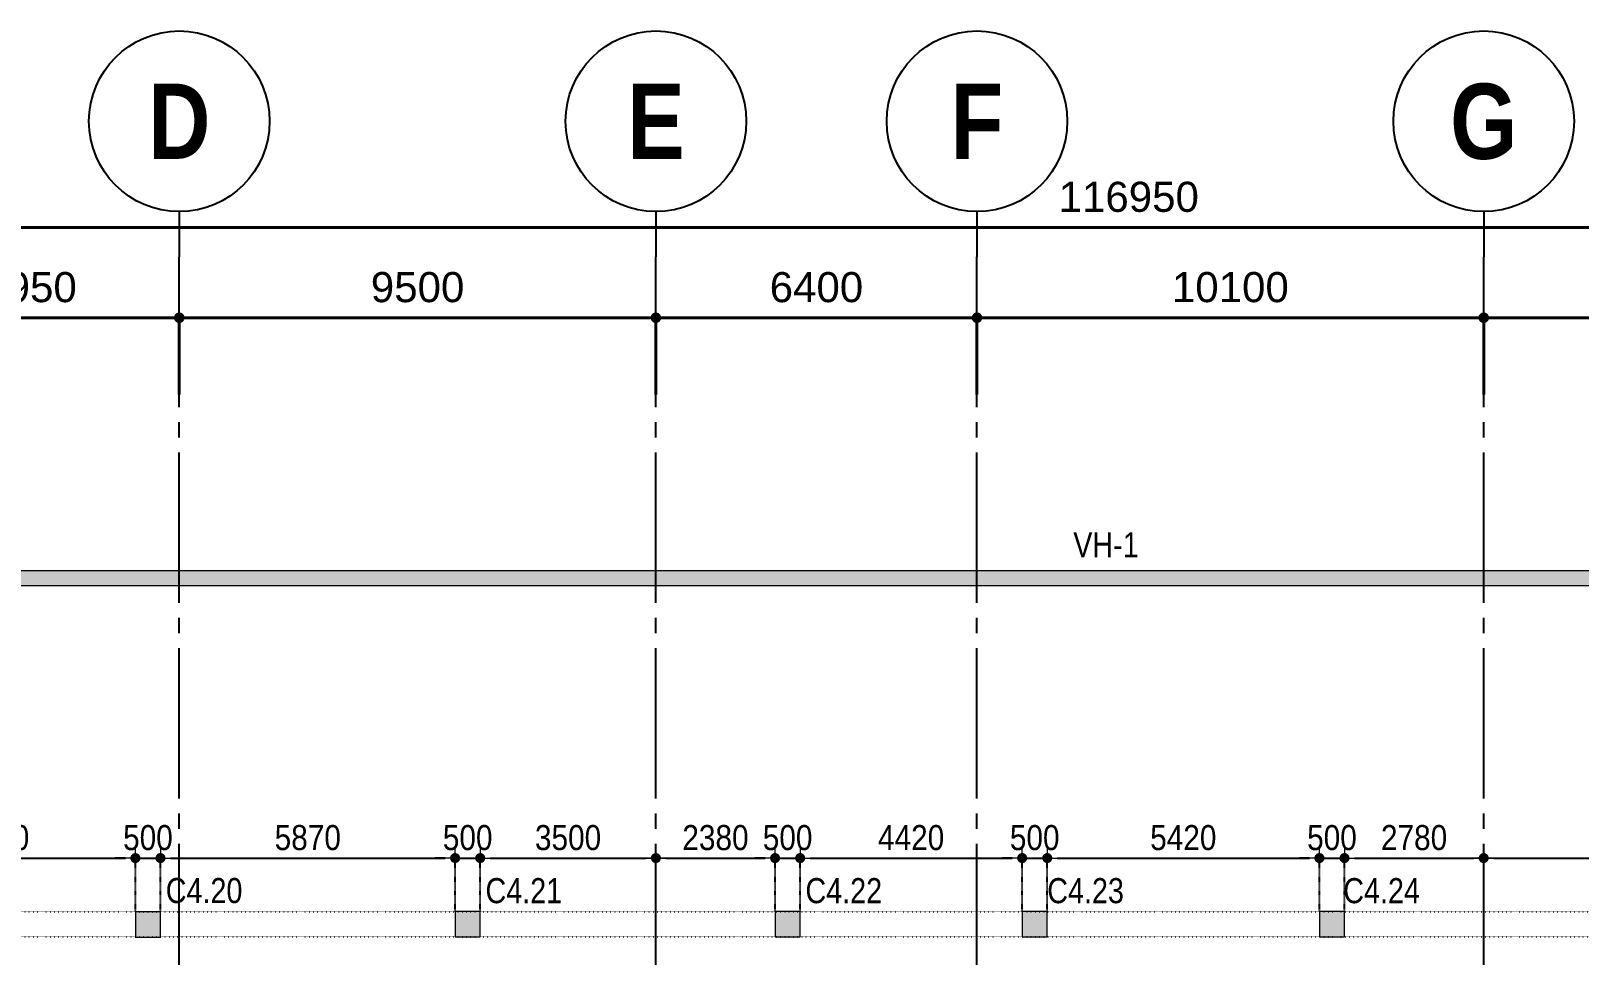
# Model space of a CAD drawing. Header units: millimetres. Extents: x -3973692 to -2843767, y 592734 to 838475.
# Drawn here: x -3922801 to -3891945, y 765715 to 784134 of the extents above; entities that cross this region are included whole.
import ezdxf
from ezdxf.enums import TextEntityAlignment as Align

# ---------------------------------------------------------------- set-up
doc = ezdxf.new("R2010")
doc.units = ezdxf.units.MM
doc.header["$MEASUREMENT"] = 0
doc.header["$PDMODE"] = 3
doc.header["$PDSIZE"] = -20
for name, pattern in [('CHG_XX_Cot_Ham 2$0$MB_Luoi truc$0$HTT Hidden 21', [3, 2, -1]), ('CHG_XX_Luoi truc$0$MB_Luoi truc$0$Center101', [13, 10, -1, 1, -1]), ('DIVIDE2', [15.875, 6.35, -3.175, 0, -3.175, 0, -3.175]), ('DOT2', [0.125, 0, -0.125]), ('HIDDEN5', [2.8375, 1.25, -1.5875])]:
    doc.linetypes.add(name, pattern=pattern)
doc.layers.get('0').update_dxf_attribs({"lineweight": 9})
doc.layers.get('Defpoints').update_dxf_attribs({"color": 10, "lineweight": 0})
for name, color, linetype, lineweight in [("'S_General_Dim_1", 1, 'Continuous', 18), ("'S_General_Divide_3 Intermediate", 3, 'DIVIDE2', 40), ('CHG_XX_Cot_Ham 2$0$MB_Luoi truc$0$Dim 300', 1, 'Continuous', 5), ('CHG_XX_Cot_Ham 2$0$NS-Pier-H2', 150, 'Continuous', 13), ('TEXT', 7, 'Continuous', 15)]:
    doc.layers.add(name, color=color, linetype=linetype, lineweight=lineweight)
for name, color, linetype, lineweight, plot in [('CHG_XX_Cot_Ham 2$0$NS-Column-H2', 90, 'Continuous', 13, False), ('CHG_XX_Cot_Ham 2$0$NS-Column-H2 @ 1', 90, 'Continuous', 13, False), ('CHG_XX_Cot_Ham 2$0$NS-Column-H2 @ 150 VP1', 90, 'Continuous', 13, False), ('CHG_XX_Cot_Ham 2$0$NS-Column-H2 @ 150 VP2', 90, 'Continuous', 13, False), ('CHG_XX_Cot_Ham 2$0$NS-Column-H2 @ 150 VP3', 90, 'Continuous', 13, False), ('CHG_XX_Cot_Ham 2$0$NS-Column-H2 @ 150 VP4', 90, 'Continuous', 13, False), ('CHG_XX_Cot_Ham 2$0$NS-Column-H2 @ 150 VP5', 90, 'Continuous', 13, False), ('CHG_XX_Cot_Ham 2$0$NS-Column-H2 @ 150 VP6', 90, 'Continuous', 13, False), ('CHG_XX_Cot_Ham 2$0$NS-Column-H2 @ 150 VP7', 90, 'Continuous', 13, False), ('CHG_XX_Cot_Ham 2$0$NS-Column-H2 @ 150 VP8', 90, 'Continuous', 13, False), ('CHG_XX_Cot_Ham 2$0$NS-Column-H2 @ 150 VP9', 90, 'Continuous', 13, False), ('CHG_XX_Cot_Ham 2$0$NS-Column-H2 @ 150 VPModel', 90, 'Continuous', 13, False)]:
    doc.layers.add(name, color=color, linetype=linetype, lineweight=lineweight, plot=plot)
for name, color, linetype in [('CHG_XX_Luoi truc$0$Grid', 34, 'Continuous'), ('CHG_XX_Luoi truc$0$Grid Line', 251, 'CHG_XX_Luoi truc$0$MB_Luoi truc$0$Center101'), ('dim', 1, 'Continuous')]:
    doc.layers.add(name, color=color, linetype=linetype)
doc.styles.add('arial', font='arial.ttf', dxfattribs={"width": 0.85})
doc.styles.add('CHG_XX_Cot_Ham 2$0$MB_Luoi truc$0$Arial_C', font='arial.ttf')
doc.styles.add('CHG_XX_Luoi truc$0$MB_Luoi truc$0$Grid A-F$0$VNI-HelveCB', font='')
doc.styles.add('TTP-HelCon', font='')
doc.styles.get('CHG_XX_Luoi truc$0$MB_Luoi truc$0$Grid A-F$0$VNI-HelveCB').set_extended_font_data('VNI-Helve-Condense', bold=True)
doc.styles.get('TTP-HelCon').set_extended_font_data('VNI-Helve-Condense')
doc.dimstyles.new('200', dxfattribs={"dimscale": 200, "dimtxt": 2.5, "dimasz": 1, "dimexe": 0, "dimexo": 0, "dimgap": 0.75, "dimtad": 1, "dimdec": 0, "dimrnd": 10, "dimzin": 9, "dimdsep": 46, "dimtxsty": 'arial', "dimblk1": 'DIMDOT', "dimblk2": 'DIMDOT', "dimsah": 1, "dimcen": 2, "dimdle": 3, "dimclre": 8, "dimclrt": 2, "dimadec": 0, "dimazin": 0, "dimtfac": 1, "dimtdec": 0, "dimtix": 1, "dimtmove": 2, "dimatfit": 3, "dimldrblk": 'DIMPIJL', "dimfxl": 1, "dimtvp": 1.8, "dimtolj": 1, "dimtzin": 0, "dimarcsym": 0})
doc.dimstyles.new('CHG_XX_Cot_Ham 2$0$MB_Luoi truc$0$Dim 300 (A1-A2)', dxfattribs={"dimscale": 300, "dimtxt": 2, "dimasz": 0.7, "dimexe": 0, "dimexo": 1, "dimgap": 1, "dimtad": 1, "dimdec": 0, "dimzin": 12, "dimdsep": 46, "dimtxsty": 'CHG_XX_Cot_Ham 2$0$MB_Luoi truc$0$Arial_C', "dimblk": 'CHG_XX_Cot_Ham 2$0$MB_Luoi truc$0$_Dot', "dimcen": 1, "dimclrd": 256, "dimclre": 256, "dimclrt": 3, "dimadec": 0, "dimazin": 0, "dimtfac": 1, "dimtdec": 0, "dimtix": 1, "dimtmove": 2, "dimatfit": 3, "dimldrblk": 'CHG_XX_Cot_Ham 2$0$MB_Luoi truc$0$HTT Arrow 30', "dimfxl": 1, "dimtolj": 1, "dimtzin": 0, "dimarcsym": 0})

# ---------------------------------------------------------------- blocks, each defined once
blk = doc.blocks.new('CHG_XX_Cot_Ham 2$0$MB_Luoi truc$0$_Dot')
at = {"color": 0, "linetype": 'ByBlock', "lineweight": -2}
blk.add_line((-0.5, 0), (-1, 0), dxfattribs=at)
at = {"color": 0, "linetype": 'ByBlock', "const_width": 0.5}
blk.add_lwpolyline([(-0.25, 0, 1), (0.25, 0, 1)], format="xyb", close=True, dxfattribs=at)
blk = doc.blocks.new('*D2800')
at = {"layer": 'CHG_XX_Cot_Ham 2$0$MB_Luoi truc$0$Dim 300', "lineweight": -2, "transparency": 16777216}
for p, q in [((22700, 166908), (22700, 168437)), ((22910, 168437), (28440, 168437)), ((28650, 166908), (28650, 168437))]:
    blk.add_line(p, q, dxfattribs=at)
at = {"layer": 'Defpoints', "color": 0, "transparency": 16777216}
for p in [(28650, 168437), (22700, 166608), (28650, 166608)]:
    blk.add_point(p, dxfattribs=at)
at = {"layer": 'CHG_XX_Cot_Ham 2$0$MB_Luoi truc$0$Dim 300', "lineweight": -2, "transparency": 16777216, "xscale": 210, "yscale": 210, "zscale": 210, "rotation": 180}
blk.add_blockref('CHG_XX_Cot_Ham 2$0$MB_Luoi truc$0$_Dot', (22700, 168437), dxfattribs=at)
at = {"layer": 'CHG_XX_Cot_Ham 2$0$MB_Luoi truc$0$Dim 300', "lineweight": -2, "transparency": 16777216, "xscale": 210, "yscale": 210, "zscale": 210}
blk.add_blockref('CHG_XX_Cot_Ham 2$0$MB_Luoi truc$0$_Dot', (28650, 168437), dxfattribs=at)
at = {"layer": 'CHG_XX_Cot_Ham 2$0$MB_Luoi truc$0$Dim 300', "color": 3, "transparency": 16777216, "insert": (25675, 169043), "char_height": 600, "attachment_point": 5, "style": 'CHG_XX_Cot_Ham 2$0$MB_Luoi truc$0$Arial_C'}
blk.add_mtext('\\A1;5950', dxfattribs=at)
blk = doc.blocks.new('CHG_XX_Cot_Ham 2$0$MB_Luoi truc$0$HTT Arrow 30')
blk.add_hatch(color=256).paths.add_polyline_path([(-2.5, 0.375), (-2.5, -0.375), (0, 0)])
at = {"color": 0, "linetype": 'ByBlock', "lineweight": -2}
for p, q in [((0, 0), (-2.5, 0.375)), ((-2.5, -0.375), (-2.5, 0.375)), ((0, 0), (-2.5, -0.375))]:
    blk.add_line(p, q, dxfattribs=at)
blk = doc.blocks.new('*D2801')
at = {"layer": 'CHG_XX_Cot_Ham 2$0$MB_Luoi truc$0$Dim 300', "lineweight": -2, "transparency": 16777216}
for p, q in [((28650, 166908), (28650, 168437)), ((28860, 168437), (37940, 168437)), ((38150, 166908), (38150, 168437))]:
    blk.add_line(p, q, dxfattribs=at)
at = {"layer": 'Defpoints', "color": 0, "transparency": 16777216}
for p in [(38150, 168437), (28650, 166608), (38150, 166608)]:
    blk.add_point(p, dxfattribs=at)
at = {"layer": 'CHG_XX_Cot_Ham 2$0$MB_Luoi truc$0$Dim 300', "lineweight": -2, "transparency": 16777216, "xscale": 210, "yscale": 210, "zscale": 210, "rotation": 180}
blk.add_blockref('CHG_XX_Cot_Ham 2$0$MB_Luoi truc$0$_Dot', (28650, 168437), dxfattribs=at)
at = {"layer": 'CHG_XX_Cot_Ham 2$0$MB_Luoi truc$0$Dim 300', "lineweight": -2, "transparency": 16777216, "xscale": 210, "yscale": 210, "zscale": 210}
blk.add_blockref('CHG_XX_Cot_Ham 2$0$MB_Luoi truc$0$_Dot', (38150, 168437), dxfattribs=at)
at = {"layer": 'CHG_XX_Cot_Ham 2$0$MB_Luoi truc$0$Dim 300', "color": 3, "transparency": 16777216, "insert": (33400, 169043), "char_height": 600, "attachment_point": 5, "style": 'CHG_XX_Cot_Ham 2$0$MB_Luoi truc$0$Arial_C'}
blk.add_mtext('\\A1;9500', dxfattribs=at)
blk = doc.blocks.new('*D2802')
at = {"layer": 'CHG_XX_Cot_Ham 2$0$MB_Luoi truc$0$Dim 300', "lineweight": -2, "transparency": 16777216}
for p, q in [((38150, 166908), (38150, 168437)), ((38360, 168437), (44340, 168437)), ((44550, 166908), (44550, 168437))]:
    blk.add_line(p, q, dxfattribs=at)
at = {"layer": 'Defpoints', "color": 0, "transparency": 16777216}
for p in [(44550, 168437), (38150, 166608), (44550, 166608)]:
    blk.add_point(p, dxfattribs=at)
at = {"layer": 'CHG_XX_Cot_Ham 2$0$MB_Luoi truc$0$Dim 300', "lineweight": -2, "transparency": 16777216, "xscale": 210, "yscale": 210, "zscale": 210, "rotation": 180}
blk.add_blockref('CHG_XX_Cot_Ham 2$0$MB_Luoi truc$0$_Dot', (38150, 168437), dxfattribs=at)
at = {"layer": 'CHG_XX_Cot_Ham 2$0$MB_Luoi truc$0$Dim 300', "lineweight": -2, "transparency": 16777216, "xscale": 210, "yscale": 210, "zscale": 210}
blk.add_blockref('CHG_XX_Cot_Ham 2$0$MB_Luoi truc$0$_Dot', (44550, 168437), dxfattribs=at)
at = {"layer": 'CHG_XX_Cot_Ham 2$0$MB_Luoi truc$0$Dim 300', "color": 3, "transparency": 16777216, "insert": (41350, 169043), "char_height": 600, "attachment_point": 5, "style": 'CHG_XX_Cot_Ham 2$0$MB_Luoi truc$0$Arial_C'}
blk.add_mtext('\\A1;6400', dxfattribs=at)
blk = doc.blocks.new('*D2803')
at = {"layer": 'CHG_XX_Cot_Ham 2$0$MB_Luoi truc$0$Dim 300', "lineweight": -2, "transparency": 16777216}
for p, q in [((44550, 166908), (44550, 168437)), ((44760, 168437), (54440, 168437)), ((54650, 166908), (54650, 168437))]:
    blk.add_line(p, q, dxfattribs=at)
at = {"layer": 'Defpoints', "color": 0, "transparency": 16777216}
for p in [(54650, 168437), (44550, 166608), (54650, 166608)]:
    blk.add_point(p, dxfattribs=at)
at = {"layer": 'CHG_XX_Cot_Ham 2$0$MB_Luoi truc$0$Dim 300', "lineweight": -2, "transparency": 16777216, "xscale": 210, "yscale": 210, "zscale": 210, "rotation": 180}
blk.add_blockref('CHG_XX_Cot_Ham 2$0$MB_Luoi truc$0$_Dot', (44550, 168437), dxfattribs=at)
at = {"layer": 'CHG_XX_Cot_Ham 2$0$MB_Luoi truc$0$Dim 300', "lineweight": -2, "transparency": 16777216, "xscale": 210, "yscale": 210, "zscale": 210}
blk.add_blockref('CHG_XX_Cot_Ham 2$0$MB_Luoi truc$0$_Dot', (54650, 168437), dxfattribs=at)
at = {"layer": 'CHG_XX_Cot_Ham 2$0$MB_Luoi truc$0$Dim 300', "color": 3, "transparency": 16777216, "insert": (49600, 169043), "char_height": 600, "attachment_point": 5, "style": 'CHG_XX_Cot_Ham 2$0$MB_Luoi truc$0$Arial_C'}
blk.add_mtext('\\A1;10100', dxfattribs=at)
blk = doc.blocks.new('*D2804')
at = {"layer": 'CHG_XX_Cot_Ham 2$0$MB_Luoi truc$0$Dim 300', "lineweight": -2, "transparency": 16777216}
for p, q in [((54650, 166908), (54650, 168437)), ((54860, 168437), (60940, 168437)), ((61150, 166908), (61150, 168437))]:
    blk.add_line(p, q, dxfattribs=at)
at = {"layer": 'Defpoints', "color": 0, "transparency": 16777216}
for p in [(61150, 168437), (54650, 166608), (61150, 166608)]:
    blk.add_point(p, dxfattribs=at)
at = {"layer": 'CHG_XX_Cot_Ham 2$0$MB_Luoi truc$0$Dim 300', "lineweight": -2, "transparency": 16777216, "xscale": 210, "yscale": 210, "zscale": 210, "rotation": 180}
blk.add_blockref('CHG_XX_Cot_Ham 2$0$MB_Luoi truc$0$_Dot', (54650, 168437), dxfattribs=at)
at = {"layer": 'CHG_XX_Cot_Ham 2$0$MB_Luoi truc$0$Dim 300', "lineweight": -2, "transparency": 16777216, "xscale": 210, "yscale": 210, "zscale": 210}
blk.add_blockref('CHG_XX_Cot_Ham 2$0$MB_Luoi truc$0$_Dot', (61150, 168437), dxfattribs=at)
at = {"layer": 'CHG_XX_Cot_Ham 2$0$MB_Luoi truc$0$Dim 300', "color": 3, "transparency": 16777216, "insert": (57900, 169043), "char_height": 600, "attachment_point": 5, "style": 'CHG_XX_Cot_Ham 2$0$MB_Luoi truc$0$Arial_C'}
blk.add_mtext('\\A1;6500', dxfattribs=at)
blk = doc.blocks.new('*D2810')
at = {"layer": 'CHG_XX_Cot_Ham 2$0$MB_Luoi truc$0$Dim 300', "lineweight": -2, "transparency": 16777216}
for p, q in [((-10900, 166908), (-10900, 170237)), ((105840, 170237), (-10690, 170237)), ((106050, 166908), (106050, 170237))]:
    blk.add_line(p, q, dxfattribs=at)
at = {"layer": 'Defpoints', "color": 0, "transparency": 16777216}
for p in [(-10900, 170237), (-10900, 166608), (106050, 166608)]:
    blk.add_point(p, dxfattribs=at)
at = {"layer": 'CHG_XX_Cot_Ham 2$0$MB_Luoi truc$0$Dim 300', "lineweight": -2, "transparency": 16777216, "xscale": 210, "yscale": 210, "zscale": 210, "rotation": 180}
blk.add_blockref('CHG_XX_Cot_Ham 2$0$MB_Luoi truc$0$_Dot', (-10900, 170237), dxfattribs=at)
at = {"layer": 'CHG_XX_Cot_Ham 2$0$MB_Luoi truc$0$Dim 300', "lineweight": -2, "transparency": 16777216, "xscale": 210, "yscale": 210, "zscale": 210}
blk.add_blockref('CHG_XX_Cot_Ham 2$0$MB_Luoi truc$0$_Dot', (106050, 170237), dxfattribs=at)
at = {"layer": 'CHG_XX_Cot_Ham 2$0$MB_Luoi truc$0$Dim 300', "color": 3, "transparency": 16777216, "insert": (47575, 170843), "char_height": 600, "attachment_point": 5, "style": 'CHG_XX_Cot_Ham 2$0$MB_Luoi truc$0$Arial_C'}
blk.add_mtext('\\A1;116950', dxfattribs=at)
blk = doc.blocks.new('*U3255')
at = {"layer": 'CHG_XX_Cot_Ham 2$0$NS-Column-H2 @ 1'}
h = blk.add_hatch(color=256, dxfattribs=at)
h.dxf.hatch_style = 1
h.paths.add_polyline_path([(-250, -250), (-250, 250), (250, 250), (250, -250)])
at = {"layer": 'CHG_XX_Cot_Ham 2$0$NS-Column-H2 @ 150 VP1'}
h = blk.add_hatch(color=256, dxfattribs=at)
h.dxf.hatch_style = 1
h.paths.add_polyline_path([(-250, -250), (-250, 250), (250, 250), (250, -250)])
at = {"layer": 'CHG_XX_Cot_Ham 2$0$NS-Column-H2 @ 150 VP2'}
h = blk.add_hatch(color=256, dxfattribs=at)
h.dxf.hatch_style = 1
h.paths.add_polyline_path([(-250, -250), (-250, 250), (250, 250), (250, -250)])
at = {"layer": 'CHG_XX_Cot_Ham 2$0$NS-Column-H2 @ 150 VP3'}
h = blk.add_hatch(color=256, dxfattribs=at)
h.dxf.hatch_style = 1
h.paths.add_polyline_path([(-250, -250), (-250, 250), (250, 250), (250, -250)])
at = {"layer": 'CHG_XX_Cot_Ham 2$0$NS-Column-H2 @ 150 VP4'}
h = blk.add_hatch(color=256, dxfattribs=at)
h.dxf.hatch_style = 1
h.paths.add_polyline_path([(-250, -250), (-250, 250), (250, 250), (250, -250)])
at = {"layer": 'CHG_XX_Cot_Ham 2$0$NS-Column-H2 @ 150 VP5'}
h = blk.add_hatch(color=256, dxfattribs=at)
h.dxf.hatch_style = 1
h.paths.add_polyline_path([(-250, -250), (-250, 250), (250, 250), (250, -250)])
at = {"layer": 'CHG_XX_Cot_Ham 2$0$NS-Column-H2 @ 150 VP6'}
h = blk.add_hatch(color=256, dxfattribs=at)
h.dxf.hatch_style = 1
h.paths.add_polyline_path([(-250, -250), (-250, 250), (250, 250), (250, -250)])
at = {"layer": 'CHG_XX_Cot_Ham 2$0$NS-Column-H2 @ 150 VP7'}
h = blk.add_hatch(color=256, dxfattribs=at)
h.dxf.hatch_style = 1
h.paths.add_polyline_path([(-250, -250), (-250, 250), (250, 250), (250, -250)])
at = {"layer": 'CHG_XX_Cot_Ham 2$0$NS-Column-H2 @ 150 VP8'}
h = blk.add_hatch(color=256, dxfattribs=at)
h.dxf.hatch_style = 1
h.paths.add_polyline_path([(-250, -250), (-250, 250), (250, 250), (250, -250)])
at = {"layer": 'CHG_XX_Cot_Ham 2$0$NS-Column-H2 @ 150 VP9'}
h = blk.add_hatch(color=256, dxfattribs=at)
h.dxf.hatch_style = 1
h.paths.add_polyline_path([(-250, -250), (-250, 250), (250, 250), (250, -250)])
at = {"layer": 'CHG_XX_Cot_Ham 2$0$NS-Column-H2 @ 150 VPModel'}
h = blk.add_hatch(color=256, dxfattribs=at)
h.dxf.hatch_style = 1
h.paths.add_polyline_path([(-250, -250), (-250, 250), (250, 250), (250, -250)])
blk = doc.blocks.new('CHG_XX_Cot_Ham 2$0$500x500')
at = {"layer": 'CHG_XX_Cot_Ham 2$0$NS-Column-H2'}
blk.add_lwpolyline([(250, -250), (250, 250), (-250, 250), (-250, -250)], close=True, dxfattribs=at)
blk.add_blockref('*U3255', (0, 0), dxfattribs=at)
blk = doc.blocks.new('*U2841')
at = {"layer": 'CHG_XX_Luoi truc$0$Grid', "lineweight": -2}
blk.add_line((0, 611), (0, 608), dxfattribs=at)
blk.add_circle((0, 617), 6, dxfattribs=at)
at = {"layer": 'CHG_XX_Luoi truc$0$Grid Line'}
blk.add_line((0, 0), (0, 608), dxfattribs=at)
at = {"layer": 'CHG_XX_Luoi truc$0$Grid', "lineweight": -2, "style": 'CHG_XX_Luoi truc$0$MB_Luoi truc$0$Grid A-F$0$VNI-HelveCB'}
for tag, p in [('GRIDSUB', (0, 617)), ('GRID', (0, -9))]:
    blk.add_attdef(tag, text='', height=5, dxfattribs=at).set_placement(p, align=Align.MIDDLE)
blk = doc.blocks.new('CHG_XX_Luoi truc')
at = {"layer": 'CHG_XX_Luoi truc$0$Grid'}
ref = blk.add_blockref('*U2841', (28650, -12747), dxfattribs=dict(at, xscale=300, yscale=300, zscale=300))
ref.add_attrib('GRIDSUB', 'D', dxfattribs={"lineweight": -2, "height": 1500, "style": 'CHG_XX_Luoi truc$0$MB_Luoi truc$0$Grid A-F$0$VNI-HelveCB'}).set_placement((28650, 172353), align=Align.MIDDLE)
ref = blk.add_blockref('*U2841', (38150, -12747), dxfattribs=dict(at, xscale=300, yscale=300, zscale=300))
ref.add_attrib('GRIDSUB', 'E', dxfattribs={"lineweight": -2, "height": 1500, "style": 'CHG_XX_Luoi truc$0$MB_Luoi truc$0$Grid A-F$0$VNI-HelveCB'}).set_placement((38150, 172353), align=Align.MIDDLE)
ref = blk.add_blockref('*U2841', (44550, -12747), dxfattribs=dict(at, xscale=300, yscale=300, zscale=300))
ref.add_attrib('GRIDSUB', 'F', dxfattribs={"lineweight": -2, "height": 1500, "style": 'CHG_XX_Luoi truc$0$MB_Luoi truc$0$Grid A-F$0$VNI-HelveCB'}).set_placement((44550, 172353), align=Align.MIDDLE)
ref = blk.add_blockref('*U2841', (54650, -12747), dxfattribs=dict(at, xscale=300, yscale=300, zscale=300))
ref.add_attrib('GRIDSUB', 'G', dxfattribs={"lineweight": -2, "height": 1500, "style": 'CHG_XX_Luoi truc$0$MB_Luoi truc$0$Grid A-F$0$VNI-HelveCB'}).set_placement((54650, 172353), align=Align.MIDDLE)
blk = doc.blocks.new('PODIUM')
at = {"layer": 'TEXT', "color": 6, "style": 'TTP-HelCon'}
for s, p in [('C4.20', (-49066, 90625)), ('C4.21', (-42693, 90623)), ('C4.22', (-36316, 90623)), ('C4.23', (-31496, 90623)), ('C4.24', (-25596, 90623))]:
    blk.add_text(s, height=500, dxfattribs=at).set_placement(p)
blk = doc.blocks.new('VH1')
at = {"layer": 'TEXT', "color": 3, "style": 'TTP-HelCon'}
blk.add_text('VH-1', height=500, dxfattribs=at).set_placement((-19945, 0))
blk = doc.blocks.new('DIMDOT')
for p, q in [((1, 0), (-1, 0)), ((0, -1), (0, 1))]:
    blk.add_line(p, q)
at = {"const_width": 0.5}
blk.add_lwpolyline([(-0.25, 0, 1), (0.25, 0, 1)], format="xyb", close=True, dxfattribs=at)
blk = doc.blocks.new('*D2437')
at = {"layer": "'S_General_Dim_1", "color": 8, "linetype": 'HIDDEN5', "lineweight": -2, "transparency": 16777216}
for p, q in [((-3926270, 766581), (-3926270, 767648)), ((-3920720, 766581), (-3920720, 767648))]:
    blk.add_line(p, q, dxfattribs=at)
at = {"layer": "'S_General_Dim_1", "color": 0, "lineweight": -2, "transparency": 16777216}
blk.add_line((-3926070, 767648), (-3920920, 767648), dxfattribs=at)
at = {"layer": 'Defpoints', "color": 0, "transparency": 16777216}
for p in [(-3920720, 767648), (-3926270, 766581), (-3920720, 766581)]:
    blk.add_point(p, dxfattribs=at)
at = {"layer": "'S_General_Dim_1", "color": 0, "lineweight": -2, "transparency": 16777216, "xscale": 200, "yscale": 200, "zscale": 200, "rotation": 180}
blk.add_blockref('DIMDOT', (-3926270, 767648), dxfattribs=at)
at = {"layer": "'S_General_Dim_1", "color": 0, "lineweight": -2, "transparency": 16777216, "xscale": 200, "yscale": 200, "zscale": 200}
blk.add_blockref('DIMDOT', (-3920720, 767648), dxfattribs=at)
at = {"layer": "'S_General_Dim_1", "color": 2, "transparency": 16777216, "insert": (-3923495, 768053), "char_height": 500, "attachment_point": 5, "style": 'arial'}
blk.add_mtext('\\A1;5550', dxfattribs=at)
blk = doc.blocks.new('DIMPIJL')
at = {"linetype": 'ByBlock'}
blk.add_solid([(-2.5, 0.42), (-2.5, -0.42), (0, 0)], dxfattribs=at)
blk = doc.blocks.new('*D2438')
at = {"layer": "'S_General_Dim_1", "color": 0, "lineweight": -2, "transparency": 16777216}
for p, q in [((-3920920, 767648), (-3921120, 767648)), ((-3920720, 767648), (-3920220, 767648)), ((-3920020, 767648), (-3919820, 767648))]:
    blk.add_line(p, q, dxfattribs=at)
at = {"layer": "'S_General_Dim_1", "color": 8, "linetype": 'HIDDEN5', "lineweight": -2, "transparency": 16777216}
for p, q in [((-3920720, 766581), (-3920720, 767648)), ((-3920220, 766581), (-3920220, 767648))]:
    blk.add_line(p, q, dxfattribs=at)
at = {"layer": 'Defpoints', "color": 0, "transparency": 16777216}
for p in [(-3920220, 767648), (-3920720, 766581), (-3920220, 766581)]:
    blk.add_point(p, dxfattribs=at)
at = {"layer": "'S_General_Dim_1", "color": 0, "lineweight": -2, "transparency": 16777216, "xscale": 200, "yscale": 200, "zscale": 200}
blk.add_blockref('DIMDOT', (-3920720, 767648), dxfattribs=at)
at = {"layer": "'S_General_Dim_1", "color": 0, "lineweight": -2, "transparency": 16777216, "xscale": 200, "yscale": 200, "zscale": 200, "rotation": 180}
blk.add_blockref('DIMDOT', (-3920220, 767648), dxfattribs=at)
at = {"layer": "'S_General_Dim_1", "color": 2, "transparency": 16777216, "insert": (-3920470, 768053), "char_height": 500, "attachment_point": 5, "style": 'arial'}
blk.add_mtext('\\A1;500', dxfattribs=at)
blk = doc.blocks.new('*D2439')
at = {"layer": "'S_General_Dim_1", "color": 8, "linetype": 'HIDDEN5', "lineweight": -2, "transparency": 16777216}
for p, q in [((-3920220, 766581), (-3920220, 767648)), ((-3914347, 766581), (-3914347, 767648))]:
    blk.add_line(p, q, dxfattribs=at)
at = {"layer": "'S_General_Dim_1", "color": 0, "lineweight": -2, "transparency": 16777216}
blk.add_line((-3920020, 767648), (-3914547, 767648), dxfattribs=at)
at = {"layer": 'Defpoints', "color": 0, "transparency": 16777216}
for p in [(-3914347, 767648), (-3920220, 766581), (-3914347, 766581)]:
    blk.add_point(p, dxfattribs=at)
at = {"layer": "'S_General_Dim_1", "color": 0, "lineweight": -2, "transparency": 16777216, "xscale": 200, "yscale": 200, "zscale": 200, "rotation": 180}
blk.add_blockref('DIMDOT', (-3920220, 767648), dxfattribs=at)
at = {"layer": "'S_General_Dim_1", "color": 0, "lineweight": -2, "transparency": 16777216, "xscale": 200, "yscale": 200, "zscale": 200}
blk.add_blockref('DIMDOT', (-3914347, 767648), dxfattribs=at)
at = {"layer": "'S_General_Dim_1", "color": 2, "transparency": 16777216, "insert": (-3917284, 768053), "char_height": 500, "attachment_point": 5, "style": 'arial'}
blk.add_mtext('\\A1;5870', dxfattribs=at)
blk = doc.blocks.new('*D2440')
at = {"layer": "'S_General_Dim_1", "color": 0, "lineweight": -2, "transparency": 16777216}
for p, q in [((-3914547, 767648), (-3914747, 767648)), ((-3914347, 767648), (-3913847, 767648)), ((-3913647, 767648), (-3913447, 767648))]:
    blk.add_line(p, q, dxfattribs=at)
at = {"layer": "'S_General_Dim_1", "color": 8, "linetype": 'HIDDEN5', "lineweight": -2, "transparency": 16777216}
for p, q in [((-3914347, 766581), (-3914347, 767648)), ((-3913847, 766581), (-3913847, 767648))]:
    blk.add_line(p, q, dxfattribs=at)
at = {"layer": 'Defpoints', "color": 0, "transparency": 16777216}
for p in [(-3913847, 767648), (-3914347, 766581), (-3913847, 766581)]:
    blk.add_point(p, dxfattribs=at)
at = {"layer": "'S_General_Dim_1", "color": 0, "lineweight": -2, "transparency": 16777216, "xscale": 200, "yscale": 200, "zscale": 200}
blk.add_blockref('DIMDOT', (-3914347, 767648), dxfattribs=at)
at = {"layer": "'S_General_Dim_1", "color": 0, "lineweight": -2, "transparency": 16777216, "xscale": 200, "yscale": 200, "zscale": 200, "rotation": 180}
blk.add_blockref('DIMDOT', (-3913847, 767648), dxfattribs=at)
at = {"layer": "'S_General_Dim_1", "color": 2, "transparency": 16777216, "insert": (-3914097, 768053), "char_height": 500, "attachment_point": 5, "style": 'arial'}
blk.add_mtext('\\A1;500', dxfattribs=at)
blk = doc.blocks.new('*D2441')
at = {"layer": "'S_General_Dim_1", "color": 8, "linetype": 'HIDDEN5', "lineweight": -2, "transparency": 16777216}
for p, q in [((-3913847, 766581), (-3913847, 767648)), ((-3910345, 766381), (-3910345, 767648))]:
    blk.add_line(p, q, dxfattribs=at)
at = {"layer": "'S_General_Dim_1", "color": 0, "lineweight": -2, "transparency": 16777216}
blk.add_line((-3913647, 767648), (-3910545, 767648), dxfattribs=at)
at = {"layer": 'Defpoints', "color": 0, "transparency": 16777216}
for p in [(-3910345, 767648), (-3913847, 766581), (-3910345, 766381)]:
    blk.add_point(p, dxfattribs=at)
at = {"layer": "'S_General_Dim_1", "color": 0, "lineweight": -2, "transparency": 16777216, "xscale": 200, "yscale": 200, "zscale": 200, "rotation": 180}
blk.add_blockref('DIMDOT', (-3913847, 767648), dxfattribs=at)
at = {"layer": "'S_General_Dim_1", "color": 0, "lineweight": -2, "transparency": 16777216, "xscale": 200, "yscale": 200, "zscale": 200}
blk.add_blockref('DIMDOT', (-3910345, 767648), dxfattribs=at)
at = {"layer": "'S_General_Dim_1", "color": 2, "transparency": 16777216, "insert": (-3912096, 768053), "char_height": 500, "attachment_point": 5, "style": 'arial'}
blk.add_mtext('\\A1;3500', dxfattribs=at)
blk = doc.blocks.new('*D2442')
at = {"layer": "'S_General_Dim_1", "color": 8, "linetype": 'HIDDEN5', "lineweight": -2, "transparency": 16777216}
for p, q in [((-3910345, 766381), (-3910345, 767648)), ((-3907970, 766581), (-3907970, 767648))]:
    blk.add_line(p, q, dxfattribs=at)
at = {"layer": "'S_General_Dim_1", "color": 0, "lineweight": -2, "transparency": 16777216}
blk.add_line((-3910145, 767648), (-3908170, 767648), dxfattribs=at)
at = {"layer": 'Defpoints', "color": 0, "transparency": 16777216}
for p in [(-3907970, 767648), (-3907970, 766581), (-3910345, 766381)]:
    blk.add_point(p, dxfattribs=at)
at = {"layer": "'S_General_Dim_1", "color": 0, "lineweight": -2, "transparency": 16777216, "xscale": 200, "yscale": 200, "zscale": 200, "rotation": 180}
blk.add_blockref('DIMDOT', (-3910345, 767648), dxfattribs=at)
at = {"layer": "'S_General_Dim_1", "color": 0, "lineweight": -2, "transparency": 16777216, "xscale": 200, "yscale": 200, "zscale": 200}
blk.add_blockref('DIMDOT', (-3907970, 767648), dxfattribs=at)
at = {"layer": "'S_General_Dim_1", "color": 2, "transparency": 16777216, "insert": (-3909158, 768053), "char_height": 500, "attachment_point": 5, "style": 'arial'}
blk.add_mtext('\\A1;2380', dxfattribs=at)
blk = doc.blocks.new('*D2443')
at = {"layer": "'S_General_Dim_1", "color": 0, "lineweight": -2, "transparency": 16777216}
for p, q in [((-3908170, 767648), (-3908370, 767648)), ((-3907970, 767648), (-3907470, 767648)), ((-3907270, 767648), (-3907070, 767648))]:
    blk.add_line(p, q, dxfattribs=at)
at = {"layer": "'S_General_Dim_1", "color": 8, "linetype": 'HIDDEN5', "lineweight": -2, "transparency": 16777216}
for p, q in [((-3907970, 766581), (-3907970, 767648)), ((-3907470, 766581), (-3907470, 767648))]:
    blk.add_line(p, q, dxfattribs=at)
at = {"layer": 'Defpoints', "color": 0, "transparency": 16777216}
for p in [(-3907470, 767648), (-3907970, 766581), (-3907470, 766581)]:
    blk.add_point(p, dxfattribs=at)
at = {"layer": "'S_General_Dim_1", "color": 0, "lineweight": -2, "transparency": 16777216, "xscale": 200, "yscale": 200, "zscale": 200}
blk.add_blockref('DIMDOT', (-3907970, 767648), dxfattribs=at)
at = {"layer": "'S_General_Dim_1", "color": 0, "lineweight": -2, "transparency": 16777216, "xscale": 200, "yscale": 200, "zscale": 200, "rotation": 180}
blk.add_blockref('DIMDOT', (-3907470, 767648), dxfattribs=at)
at = {"layer": "'S_General_Dim_1", "color": 2, "transparency": 16777216, "insert": (-3907720, 768053), "char_height": 500, "attachment_point": 5, "style": 'arial'}
blk.add_mtext('\\A1;500', dxfattribs=at)
blk = doc.blocks.new('*D2444')
at = {"layer": "'S_General_Dim_1", "color": 8, "linetype": 'HIDDEN5', "lineweight": -2, "transparency": 16777216}
for p, q in [((-3907470, 766581), (-3907470, 767648)), ((-3903045, 766581), (-3903045, 767648))]:
    blk.add_line(p, q, dxfattribs=at)
at = {"layer": "'S_General_Dim_1", "color": 0, "lineweight": -2, "transparency": 16777216}
blk.add_line((-3907270, 767648), (-3903245, 767648), dxfattribs=at)
at = {"layer": 'Defpoints', "color": 0, "transparency": 16777216}
for p in [(-3903045, 767648), (-3907470, 766581), (-3903045, 766581)]:
    blk.add_point(p, dxfattribs=at)
at = {"layer": "'S_General_Dim_1", "color": 0, "lineweight": -2, "transparency": 16777216, "xscale": 200, "yscale": 200, "zscale": 200, "rotation": 180}
blk.add_blockref('DIMDOT', (-3907470, 767648), dxfattribs=at)
at = {"layer": "'S_General_Dim_1", "color": 0, "lineweight": -2, "transparency": 16777216, "xscale": 200, "yscale": 200, "zscale": 200}
blk.add_blockref('DIMDOT', (-3903045, 767648), dxfattribs=at)
at = {"layer": "'S_General_Dim_1", "color": 2, "transparency": 16777216, "insert": (-3905258, 768053), "char_height": 500, "attachment_point": 5, "style": 'arial'}
blk.add_mtext('\\A1;4420', dxfattribs=at)
blk = doc.blocks.new('*D2445')
at = {"layer": "'S_General_Dim_1", "color": 0, "lineweight": -2, "transparency": 16777216}
for p, q in [((-3903245, 767648), (-3903445, 767648)), ((-3903045, 767648), (-3902545, 767648)), ((-3902345, 767648), (-3902145, 767648))]:
    blk.add_line(p, q, dxfattribs=at)
at = {"layer": "'S_General_Dim_1", "color": 8, "linetype": 'HIDDEN5', "lineweight": -2, "transparency": 16777216}
for p, q in [((-3903045, 766581), (-3903045, 767648)), ((-3902545, 766581), (-3902545, 767648))]:
    blk.add_line(p, q, dxfattribs=at)
at = {"layer": 'Defpoints', "color": 0, "transparency": 16777216}
for p in [(-3902545, 767648), (-3903045, 766581), (-3902545, 766581)]:
    blk.add_point(p, dxfattribs=at)
at = {"layer": "'S_General_Dim_1", "color": 0, "lineweight": -2, "transparency": 16777216, "xscale": 200, "yscale": 200, "zscale": 200}
blk.add_blockref('DIMDOT', (-3903045, 767648), dxfattribs=at)
at = {"layer": "'S_General_Dim_1", "color": 0, "lineweight": -2, "transparency": 16777216, "xscale": 200, "yscale": 200, "zscale": 200, "rotation": 180}
blk.add_blockref('DIMDOT', (-3902545, 767648), dxfattribs=at)
at = {"layer": "'S_General_Dim_1", "color": 2, "transparency": 16777216, "insert": (-3902795, 768053), "char_height": 500, "attachment_point": 5, "style": 'arial'}
blk.add_mtext('\\A1;500', dxfattribs=at)
blk = doc.blocks.new('*D2446')
at = {"layer": "'S_General_Dim_1", "color": 8, "linetype": 'HIDDEN5', "lineweight": -2, "transparency": 16777216}
for p, q in [((-3902545, 766581), (-3902545, 767648)), ((-3897120, 766581), (-3897120, 767648))]:
    blk.add_line(p, q, dxfattribs=at)
at = {"layer": "'S_General_Dim_1", "color": 0, "lineweight": -2, "transparency": 16777216}
blk.add_line((-3902345, 767648), (-3897320, 767648), dxfattribs=at)
at = {"layer": 'Defpoints', "color": 0, "transparency": 16777216}
for p in [(-3897120, 767648), (-3902545, 766581), (-3897120, 766581)]:
    blk.add_point(p, dxfattribs=at)
at = {"layer": "'S_General_Dim_1", "color": 0, "lineweight": -2, "transparency": 16777216, "xscale": 200, "yscale": 200, "zscale": 200, "rotation": 180}
blk.add_blockref('DIMDOT', (-3902545, 767648), dxfattribs=at)
at = {"layer": "'S_General_Dim_1", "color": 0, "lineweight": -2, "transparency": 16777216, "xscale": 200, "yscale": 200, "zscale": 200}
blk.add_blockref('DIMDOT', (-3897120, 767648), dxfattribs=at)
at = {"layer": "'S_General_Dim_1", "color": 2, "transparency": 16777216, "insert": (-3899833, 768053), "char_height": 500, "attachment_point": 5, "style": 'arial'}
blk.add_mtext('\\A1;5420', dxfattribs=at)
blk = doc.blocks.new('*D2447')
at = {"layer": "'S_General_Dim_1", "color": 0, "lineweight": -2, "transparency": 16777216}
for p, q in [((-3897320, 767648), (-3897520, 767648)), ((-3897120, 767648), (-3896620, 767648)), ((-3896420, 767648), (-3896220, 767648))]:
    blk.add_line(p, q, dxfattribs=at)
at = {"layer": "'S_General_Dim_1", "color": 8, "linetype": 'HIDDEN5', "lineweight": -2, "transparency": 16777216}
for p, q in [((-3897120, 766581), (-3897120, 767648)), ((-3896620, 766581), (-3896620, 767648))]:
    blk.add_line(p, q, dxfattribs=at)
at = {"layer": 'Defpoints', "color": 0, "transparency": 16777216}
for p in [(-3896620, 767648), (-3897120, 766581), (-3896620, 766581)]:
    blk.add_point(p, dxfattribs=at)
at = {"layer": "'S_General_Dim_1", "color": 0, "lineweight": -2, "transparency": 16777216, "xscale": 200, "yscale": 200, "zscale": 200}
blk.add_blockref('DIMDOT', (-3897120, 767648), dxfattribs=at)
at = {"layer": "'S_General_Dim_1", "color": 0, "lineweight": -2, "transparency": 16777216, "xscale": 200, "yscale": 200, "zscale": 200, "rotation": 180}
blk.add_blockref('DIMDOT', (-3896620, 767648), dxfattribs=at)
at = {"layer": "'S_General_Dim_1", "color": 2, "transparency": 16777216, "insert": (-3896870, 768053), "char_height": 500, "attachment_point": 5, "style": 'arial'}
blk.add_mtext('\\A1;500', dxfattribs=at)
blk = doc.blocks.new('*D2448')
at = {"layer": "'S_General_Dim_1", "color": 8, "linetype": 'HIDDEN5', "lineweight": -2, "transparency": 16777216}
for p, q in [((-3896620, 766581), (-3896620, 767648)), ((-3893845, 766581), (-3893845, 767648))]:
    blk.add_line(p, q, dxfattribs=at)
at = {"layer": "'S_General_Dim_1", "color": 0, "lineweight": -2, "transparency": 16777216}
blk.add_line((-3896420, 767648), (-3894045, 767648), dxfattribs=at)
at = {"layer": 'Defpoints', "color": 0, "transparency": 16777216}
for p in [(-3893845, 767648), (-3896620, 766581), (-3893845, 766581)]:
    blk.add_point(p, dxfattribs=at)
at = {"layer": "'S_General_Dim_1", "color": 0, "lineweight": -2, "transparency": 16777216, "xscale": 200, "yscale": 200, "zscale": 200, "rotation": 180}
blk.add_blockref('DIMDOT', (-3896620, 767648), dxfattribs=at)
at = {"layer": "'S_General_Dim_1", "color": 0, "lineweight": -2, "transparency": 16777216, "xscale": 200, "yscale": 200, "zscale": 200}
blk.add_blockref('DIMDOT', (-3893845, 767648), dxfattribs=at)
at = {"layer": "'S_General_Dim_1", "color": 2, "transparency": 16777216, "insert": (-3895233, 768053), "char_height": 500, "attachment_point": 5, "style": 'arial'}
blk.add_mtext('\\A1;2780', dxfattribs=at)
blk = doc.blocks.new('*D2449')
at = {"layer": "'S_General_Dim_1", "color": 8, "linetype": 'HIDDEN5', "lineweight": -2, "transparency": 16777216}
for p, q in [((-3893845, 766581), (-3893845, 767648)), ((-3887595, 766581), (-3887595, 767648))]:
    blk.add_line(p, q, dxfattribs=at)
at = {"layer": "'S_General_Dim_1", "color": 0, "lineweight": -2, "transparency": 16777216}
blk.add_line((-3893645, 767648), (-3887795, 767648), dxfattribs=at)
at = {"layer": 'Defpoints', "color": 0, "transparency": 16777216}
for p in [(-3887595, 767648), (-3893845, 766581), (-3887595, 766581)]:
    blk.add_point(p, dxfattribs=at)
at = {"layer": "'S_General_Dim_1", "color": 0, "lineweight": -2, "transparency": 16777216, "xscale": 200, "yscale": 200, "zscale": 200, "rotation": 180}
blk.add_blockref('DIMDOT', (-3893845, 767648), dxfattribs=at)
at = {"layer": "'S_General_Dim_1", "color": 0, "lineweight": -2, "transparency": 16777216, "xscale": 200, "yscale": 200, "zscale": 200}
blk.add_blockref('DIMDOT', (-3887595, 767648), dxfattribs=at)
at = {"layer": "'S_General_Dim_1", "color": 2, "transparency": 16777216, "insert": (-3890720, 768053), "char_height": 500, "attachment_point": 5, "style": 'arial'}
blk.add_mtext('\\A1;6250', dxfattribs=at)
blk = doc.blocks.new('CHG_XX_Cot_Ham 2')
at = {"layer": 'CHG_XX_Cot_Ham 2$0$NS-Pier-H2'}
h = blk.add_hatch(color=256, dxfattribs=at)
h.dxf.hatch_style = 1
h.paths.add_polyline_path([(99639.2, 163400), (-10900, 163400), (-10900, 85450), (-300, 85450), (-300, 84050), (32350, 84050), (32350, -9000), (103575.5, -9000), (106050, -6022), (106050, 158254.3)])
h.paths.add_polyline_path([(99533.7, 163100), (105750, 158110.4), (105750, 90450), (105650, 90450), (105750, 90450), (105750, 13850), (105750, 13722.3), (105750, -5913.6), (103434.7, -8700), (93599.8, -8700), (93299.8, -8700), (32650, -8700), (32650, 84350), (0, 84350), (0, 85750), (-10600, 85750), (-10600, 163100), (93600, 163100)], flags=16)
for p, q in [((-10900, 163400), (99639.2, 163400)), ((-10600, 163100), (99533.7, 163100))]:
    blk.add_line(p, q, dxfattribs=at)
at = {"layer": 'CHG_XX_Cot_Ham 2$0$NS-Pier-H2', "linetype": 'CHG_XX_Cot_Ham 2$0$MB_Luoi truc$0$HTT Hidden 21'}
blk.add_lwpolyline([(99639.2, 163400), (106050, 158254.3), (106050, -6022), (103575.5, -9000), (32350, -9000), (32350, 84050), (-300, 84050), (-300, 85450), (-10900, 85450), (-10900, 163400)], close=True, dxfattribs=at)
at = {"layer": 'CHG_XX_Cot_Ham 2$0$NS-Column-H2'}
for p in [(28025, 156343.1), (34398, 156350), (40775, 156350), (45700, 156350), (51625, 156350)]:
    blk.add_blockref('CHG_XX_Cot_Ham 2$0$500x500', p, dxfattribs=at)
at = {"layer": 'CHG_XX_Cot_Ham 2$0$NS-Pier-H2'}
blk.add_blockref('CHG_XX_Luoi truc', (0, 0), dxfattribs=at)
at = {"layer": 'CHG_XX_Cot_Ham 2$0$MB_Luoi truc$0$Dim 300'}
for base, p1, p2, picture, middle in [((-10900, 170237), (106050, 166608.3), (-10900, 166608.3), '*D2810', (47575, 170843.4)), ((28650, 168437), (22700, 166608.3), (28650, 166608.3), '*D2800', (25675, 169043.4)), ((38150, 168437), (28650, 166608.3), (38150, 166608.3), '*D2801', (33400, 169043.4)), ((44550, 168437), (38150, 166608.3), (44550, 166608.3), '*D2802', (41350, 169043.4)), ((54650, 168437), (44550, 166608.3), (54650, 166608.3), '*D2803', (49600, 169043.4)), ((61150, 168437), (54650, 166608.3), (61150, 166608.3), '*D2804', (57900, 169043.4))]:
    dim = blk.add_linear_dim(base=base, p1=p1, p2=p2, dimstyle='CHG_XX_Cot_Ham 2$0$MB_Luoi truc$0$Dim 300 (A1-A2)', dxfattribs=at)
    dim.commit()
    dim.dimension.update_dxf_attribs({"geometry": picture, "text_midpoint": middle})

msp = doc.modelspace()

# ---------------------------------------------------------------- linework, layer by layer
at = {"layer": 'dim', "linetype": 'DOT2', "ltscale": 10}
for p, q in [((-3952045.2, 766578.9), (-3850468, 766578.1)), ((-3952045.2, 766078.9), (-3850468, 766078.1))]:
    msp.add_line(p, q, dxfattribs=at)

# ---------------------------------------------------------------- block references
at = {"layer": "'S_General_Divide_3 Intermediate"}
msp.add_blockref('CHG_XX_Cot_Ham 2', (-3948495.2, 609981), dxfattribs=at)
at = {"layer": 'TEXT'}
for name, p in [('VH1', (-3882081.2, 773643.2)), ('PODIUM', (-3871048.8, 676125.7))]:
    msp.add_blockref(name, p, dxfattribs=at)

# ---------------------------------------------------------------- dimensions: what is measured, and where the dimension line sits
at = {"layer": "'S_General_Dim_1"}
for base, p1, p2, picture, middle in [((-3920720.2, 767648), (-3926270.2, 766581), (-3920720.2, 766581), '*D2437', (-3923495.2, 768053.3)), ((-3920220.2, 767648), (-3920720.2, 766581), (-3920220.2, 766581), '*D2438', (-3920470.2, 768053.3)), ((-3914347.2, 767648), (-3920220.2, 766581), (-3914347.2, 766581), '*D2439', (-3917283.7, 768053.3)), ((-3913847.2, 767648), (-3914347.2, 766581), (-3913847.2, 766581), '*D2440', (-3914097.2, 768053.3)), ((-3910345.2, 767648), (-3913847.2, 766581), (-3910345.2, 766380.8), '*D2441', (-3912096.2, 768053.5)), ((-3907970.2, 767648), (-3910345.2, 766380.8), (-3907970.2, 766581), '*D2442', (-3909157.7, 768053.5)), ((-3907470.2, 767648), (-3907970.2, 766581), (-3907470.2, 766581), '*D2443', (-3907720.2, 768053.3)), ((-3903045.2, 767648), (-3907470.2, 766581), (-3903045.2, 766581), '*D2444', (-3905257.7, 768053.3)), ((-3902545.2, 767648), (-3903045.2, 766581), (-3902545.2, 766581), '*D2445', (-3902795.2, 768053.3)), ((-3897120.2, 767648), (-3902545.2, 766581), (-3897120.2, 766581), '*D2446', (-3899832.7, 768053.3)), ((-3896620.2, 767648), (-3897120.2, 766581), (-3896620.2, 766581), '*D2447', (-3896870.2, 768053.3)), ((-3893845.2, 767648), (-3896620.2, 766581), (-3893845.2, 766581), '*D2448', (-3895232.7, 768053.3)), ((-3887595.2, 767648), (-3893845.2, 766581), (-3887595.2, 766581), '*D2449', (-3890720.2, 768053.3))]:
    dim = msp.add_linear_dim(base=base, p1=p1, p2=p2, dimstyle='200', dxfattribs=at)
    dim.commit()
    dim.dimension.update_dxf_attribs({"geometry": picture, "text_midpoint": middle})

doc.saveas('drawing.dxf')
